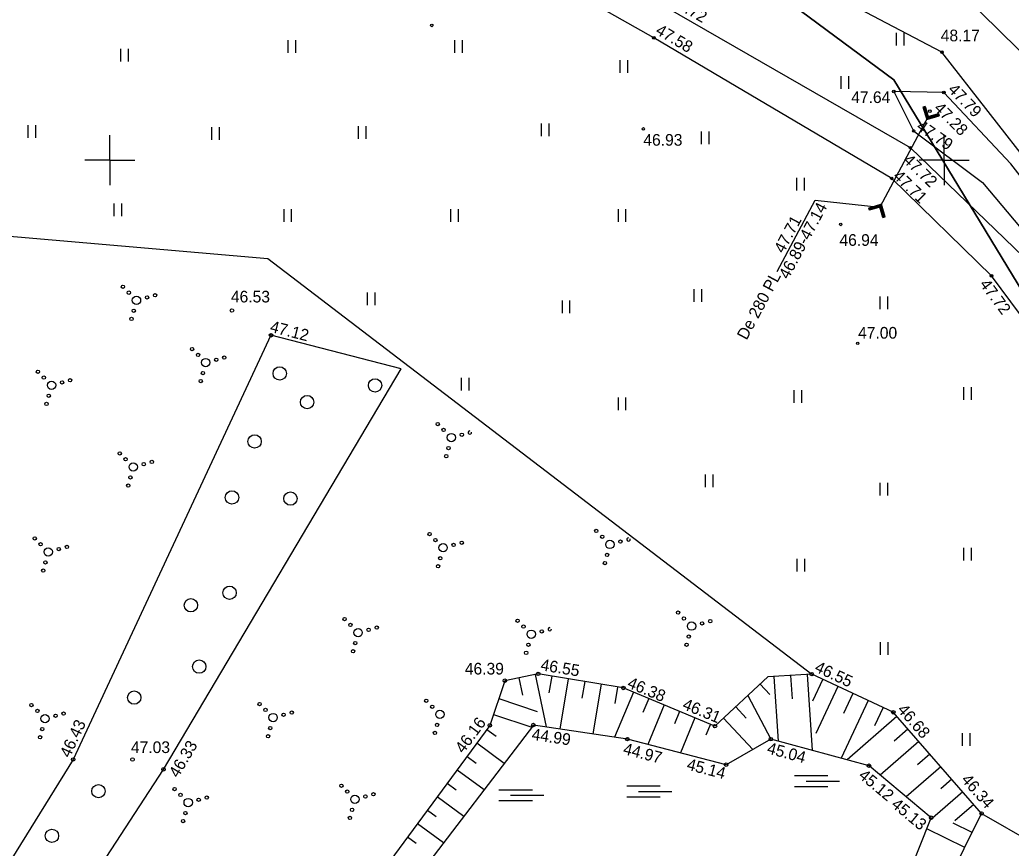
# Model space of a CAD drawing. Extents: x 634183 to 657565, y 6456707 to 6475529.
# Drawn here: x 636844.6 to 636904, y 6460108.7 to 6460158.4 of the extents above; entities that cross this region are included whole.
import ezdxf

# ---------------------------------------------------------------- set-up
doc = ezdxf.new("R2010")
doc.units = 0
for name, color, linetype in [('ABIJOONIS', 7, 'Continuous'), ('HALJASTUS', 7, 'Continuous'), ('KORGUS', 7, 'Continuous'), ('MOOTPIIR', 7, 'Continuous'), ('PIIR', 7, 'Continuous'), ('RELJEEF', 7, 'Continuous'), ('TEE', 7, 'Continuous'), ('TRUUP', 7, 'Continuous'), ('VEEKOGU', 7, 'Continuous'), ('VORK', 7, 'Continuous')]:
    doc.layers.add(name, color=color, linetype=linetype)

msp = doc.modelspace()

# ---------------------------------------------------------------- linework, layer by layer
at = {"layer": 'ABIJOONIS'}
msp.add_lwpolyline([(636889.993, 6460143.325), (636892.283, 6460147.614), (636896.149, 6460147.184)], dxfattribs=at)
at = {"layer": 'HALJASTUS'}
for p, q in [((636897.128, 6460157.647), (636897.128, 6460156.886)), ((636897.583, 6460157.647), (636897.583, 6460156.886)), ((636860.658, 6460157.207), (636860.658, 6460156.445)), ((636861.114, 6460157.207), (636861.114, 6460156.445)), ((636870.658, 6460157.207), (636870.658, 6460156.445)), ((636871.114, 6460157.207), (636871.114, 6460156.445)), ((636850.628, 6460156.683), (636850.628, 6460155.922)), ((636851.083, 6460156.683), (636851.083, 6460155.922)), ((636880.562, 6460156.012), (636880.562, 6460155.251)), ((636881.017, 6460156.012), (636881.017, 6460155.251)), ((636893.813, 6460155.039), (636893.813, 6460154.278)), ((636894.268, 6460155.039), (636894.268, 6460154.278)), ((636845.076, 6460152.113), (636845.076, 6460151.352)), ((636845.531, 6460152.113), (636845.531, 6460151.352)), ((636856.089, 6460151.993), (636856.089, 6460151.232)), ((636856.544, 6460151.993), (636856.544, 6460151.232)), ((636864.885, 6460152.04), (636864.885, 6460151.279)), ((636865.34, 6460152.04), (636865.34, 6460151.279)), ((636875.846, 6460152.207), (636875.846, 6460151.445)), ((636876.301, 6460152.207), (636876.301, 6460151.445)), ((636885.449, 6460151.719), (636885.449, 6460150.958)), ((636885.904, 6460151.719), (636885.904, 6460150.958)), ((636891.164, 6460148.957), (636891.164, 6460148.196)), ((636891.619, 6460148.957), (636891.619, 6460148.196)), ((636850.238, 6460147.403), (636850.238, 6460146.642)), ((636850.693, 6460147.403), (636850.693, 6460146.642)), ((636860.415, 6460147.068), (636860.415, 6460146.307)), ((636860.87, 6460147.068), (636860.87, 6460146.307)), ((636870.415, 6460147.068), (636870.415, 6460146.307)), ((636870.87, 6460147.068), (636870.87, 6460146.307)), ((636880.456, 6460147.068), (636880.456, 6460146.307)), ((636880.911, 6460147.068), (636880.911, 6460146.307)), ((636884.998, 6460142.266), (636884.998, 6460141.505)), ((636885.453, 6460142.266), (636885.453, 6460141.505)), ((636865.415, 6460142.068), (636865.415, 6460141.307)), ((636865.87, 6460142.068), (636865.87, 6460141.307)), ((636896.16, 6460141.828), (636896.16, 6460141.067)), ((636896.615, 6460141.828), (636896.615, 6460141.067)), ((636877.101, 6460141.584), (636877.101, 6460140.823)), ((636877.556, 6460141.584), (636877.556, 6460140.823)), ((636871.057, 6460136.953), (636871.057, 6460136.192)), ((636871.512, 6460136.953), (636871.512, 6460136.192)), ((636901.172, 6460136.393), (636901.172, 6460135.632)), ((636901.627, 6460136.393), (636901.627, 6460135.632)), ((636880.456, 6460135.783), (636880.456, 6460135.022)), ((636880.911, 6460135.783), (636880.911, 6460135.022)), ((636890.993, 6460136.222), (636890.993, 6460135.461)), ((636891.448, 6460136.222), (636891.448, 6460135.461)), ((636885.68, 6460131.153), (636885.68, 6460130.392)), ((636886.135, 6460131.153), (636886.135, 6460130.392)), ((636896.16, 6460130.665), (636896.16, 6460129.904)), ((636896.615, 6460130.665), (636896.615, 6460129.904)), ((636901.172, 6460126.766), (636901.172, 6460126.005)), ((636901.627, 6460126.766), (636901.627, 6460126.005)), ((636891.172, 6460126.108), (636891.172, 6460125.347)), ((636891.627, 6460126.108), (636891.627, 6460125.347)), ((636896.172, 6460121.108), (636896.172, 6460120.347)), ((636896.627, 6460121.108), (636896.627, 6460120.347)), ((636901.083, 6460115.652), (636901.083, 6460114.891)), ((636901.538, 6460115.652), (636901.538, 6460114.891)), ((636891.038, 6460113.1), (636893.043, 6460113.1)), ((636891.733, 6460112.775), (636893.733, 6460112.775)), ((636873.317, 6460112.248), (636875.322, 6460112.248)), ((636874.012, 6460111.923), (636876.012, 6460111.923)), ((636880.983, 6460112.477), (636882.988, 6460112.477)), ((636881.678, 6460112.152), (636883.678, 6460112.152)), ((636891.038, 6460112.45), (636893.043, 6460112.45)), ((636873.317, 6460111.598), (636875.322, 6460111.598)), ((636880.983, 6460111.827), (636882.988, 6460111.827)), ((636902.25, 6460110.83), (636915.529, 6460103.2))]:
    msp.add_line(p, q, dxfattribs=at)
for points in [[(636927.451, 6460134.081), (636913.348, 6460139.341), (636908.204, 6460145.806), (636899.877, 6460156.483), (636885.001, 6460164.299), (636875.909, 6460171.083), (636858.209, 6460171.736), (636843.975, 6460178.423), (636844.613, 6460192.451)], [(636831.513, 6460146.523), (636859.466, 6460144.101), (636892.067, 6460119.185)], [(636859.652, 6460139.507), (636847.792, 6460114.07), (636828.776, 6460083.377), (636814.735, 6460067.144), (636818.541, 6460063.012), (636823.067, 6460065.986), (636832.437, 6460081.573), (636853.21, 6460113.475), (636867.46, 6460137.5), (636859.652, 6460139.507)]]:
    msp.add_lwpolyline(points, dxfattribs=at)
for centre, radius in [((636850.778, 6460142.415), 0.1), ((636851.132, 6460142.061), 0.1), ((636851.591, 6460141.602), 0.25), ((636852.221, 6460141.772), 0.1), ((636852.705, 6460141.902), 0.1), ((636851.422, 6460140.973), 0.1), ((636851.291, 6460140.488), 0.1), ((636854.925, 6460138.682), 0.1), ((636855.279, 6460138.328), 0.1), ((636855.738, 6460137.869), 0.25), ((636856.368, 6460138.038), 0.1), ((636856.852, 6460138.169), 0.1), ((636860.174, 6460137.215), 0.4), ((636845.683, 6460137.32), 0.1), ((636846.037, 6460136.967), 0.1), ((636847.61, 6460136.808), 0.1), ((636855.438, 6460136.755), 0.1), ((636855.569, 6460137.239), 0.1), ((636865.891, 6460136.5), 0.4), ((636846.497, 6460136.507), 0.25), ((636847.126, 6460136.677), 0.1), ((636846.327, 6460135.878), 0.1), ((636861.818, 6460135.5), 0.4), ((636846.196, 6460135.393), 0.1), ((636869.65, 6460134.182), 0.1), ((636870.004, 6460133.829), 0.1), ((636858.674, 6460133.141), 0.4), ((636870.463, 6460133.369), 0.25), ((636871.093, 6460133.539), 0.1), ((636870.294, 6460132.74), 0.1), ((636850.584, 6460132.42), 0.1), ((636850.937, 6460132.067), 0.1), ((636870.163, 6460132.256), 0.1), ((636851.397, 6460131.607), 0.25), ((636852.026, 6460131.777), 0.1), ((636852.511, 6460131.907), 0.1), ((636851.227, 6460130.978), 0.1), ((636851.096, 6460130.493), 0.1), ((636857.316, 6460129.783), 0.4), ((636860.818, 6460129.711), 0.4), ((636845.489, 6460127.325), 0.1), ((636869.16, 6460127.581), 0.1), ((636879.155, 6460127.775), 0.1), ((636879.508, 6460127.421), 0.1), ((636845.842, 6460126.972), 0.1), ((636846.302, 6460126.512), 0.25), ((636846.931, 6460126.682), 0.1), ((636847.416, 6460126.813), 0.1), ((636869.513, 6460127.227), 0.1), ((636869.973, 6460126.767), 0.25), ((636870.602, 6460126.937), 0.1), ((636871.087, 6460127.068), 0.1), ((636879.968, 6460126.962), 0.25), ((636880.597, 6460127.132), 0.1), ((636869.803, 6460126.138), 0.1), ((636879.798, 6460126.333), 0.1), ((636846.132, 6460125.883), 0.1), ((636869.672, 6460125.654), 0.1), ((636879.667, 6460125.848), 0.1), ((636846.002, 6460125.399), 0.1), ((636857.173, 6460124.066), 0.4), ((636854.85, 6460123.315), 0.4), ((636864.065, 6460122.486), 0.1), ((636884.055, 6460122.875), 0.1), ((636884.408, 6460122.521), 0.1), ((636864.419, 6460122.132), 0.1), ((636865.992, 6460121.973), 0.1), ((636874.438, 6460122.39), 0.1), ((636874.791, 6460122.036), 0.1), ((636884.868, 6460122.062), 0.25), ((636885.497, 6460122.231), 0.1), ((636885.982, 6460122.362), 0.1), ((636864.878, 6460121.673), 0.25), ((636865.507, 6460121.842), 0.1), ((636875.251, 6460121.577), 0.25), ((636875.88, 6460121.747), 0.1), ((636884.698, 6460121.432), 0.1), ((636864.708, 6460121.043), 0.1), ((636875.081, 6460120.947), 0.1), ((636884.568, 6460120.948), 0.1), ((636864.578, 6460120.559), 0.1), ((636874.95, 6460120.463), 0.1), ((636855.351, 6460119.635), 0.4), ((636851.456, 6460117.777), 0.4), ((636845.294, 6460117.33), 0.1), ((636858.97, 6460117.391), 0.1), ((636868.965, 6460117.586), 0.1), ((636869.319, 6460117.232), 0.1), ((636845.648, 6460116.977), 0.1), ((636846.108, 6460116.517), 0.25), ((636846.737, 6460116.687), 0.1), ((636847.221, 6460116.818), 0.1), ((636859.324, 6460117.038), 0.1), ((636859.783, 6460116.578), 0.25), ((636860.413, 6460116.748), 0.1), ((636860.897, 6460116.879), 0.1), ((636869.778, 6460116.772), 0.25), ((636859.614, 6460115.949), 0.1), ((636869.609, 6460116.143), 0.1), ((636845.807, 6460115.404), 0.1), ((636845.938, 6460115.888), 0.1), ((636859.483, 6460115.464), 0.1), ((636869.478, 6460115.659), 0.1), ((636849.312, 6460112.167), 0.4), ((636863.871, 6460112.491), 0.1), ((636853.876, 6460112.296), 0.1), ((636854.229, 6460111.943), 0.1), ((636864.224, 6460112.137), 0.1), ((636864.684, 6460111.678), 0.25), ((636865.313, 6460111.847), 0.1), ((636865.797, 6460111.978), 0.1), ((636854.689, 6460111.483), 0.25), ((636855.318, 6460111.653), 0.1), ((636855.802, 6460111.784), 0.1), ((636854.519, 6460110.854), 0.1), ((636864.514, 6460111.048), 0.1), ((636854.388, 6460110.37), 0.1), ((636864.383, 6460110.564), 0.1), ((636846.525, 6460109.487), 0.4)]:
    msp.add_circle(centre, radius, dxfattribs=at)
for centre in [(636871.577, 6460133.67), (636881.082, 6460127.262), (636876.364, 6460121.877)]:
    msp.add_arc(centre, 0.1, 90.81981, 15.8607, dxfattribs=at)
at = {"layer": 'KORGUS'}
for centre, radius in [((636869.29, 6460158.089), 0.0781), ((636882.606, 6460157.348), 0.0781), ((636899.877, 6460156.483), 0.0781), ((636896.984, 6460154.123), 0.0781), ((636899.991, 6460154.06), 0.0781), ((636899.146, 6460152.95), 0.0781), ((636881.975, 6460151.88), 0.0781), ((636898.178, 6460151.759), 0.0781), ((636897.981, 6460150.754), 0.0781), ((636896.861, 6460148.914), 0.0781), ((636893.804, 6460146.155), 0.0781), ((636902.842, 6460143.075), 0.0781), ((636857.313, 6460140.991), 0.105), ((636859.652, 6460139.507), 0.105), ((636894.824, 6460139.024), 0.0781), ((636875.675, 6460119.201), 0.105), ((636892.067, 6460119.185), 0.105), ((636873.673, 6460118.793), 0.105), ((636880.77, 6460118.357), 0.105), ((636896.959, 6460116.898), 0.105), ((636872.774, 6460116.11), 0.105), ((636875.383, 6460116.132), 0.105), ((636886.266, 6460116.066), 0.105), ((636881.018, 6460115.29), 0.105), ((636889.619, 6460115.287), 0.105), ((636847.792, 6460114.07), 0.105), ((636851.352, 6460114.064), 0.105), ((636886.941, 6460113.752), 0.105), ((636895.502, 6460113.691), 0.105), ((636853.21, 6460113.475), 0.105), ((636902.25, 6460110.83), 0.105), ((636899.228, 6460110.575), 0.105)]:
    msp.add_circle(centre, radius, dxfattribs=at)
at = {"layer": 'MOOTPIIR'}
msp.add_lwpolyline([(636593.408, 6460304.842), (636633.415, 6460296.922), (636673.269, 6460247.731), (636682.763, 6460248.42), (636710.75, 6460256.796), (636728.155, 6460256.658), (636781.854, 6460219.572), (636793.471, 6460205.947), (636804.148, 6460204.845), (636825.667, 6460195.394), (636832.033, 6460198.943), (636896.76, 6460164.247), (636927.451, 6460134.081), (636956.512, 6460079.19)], dxfattribs=at)
at = {"layer": 'PIIR'}
msp.add_lwpolyline([(637061.66, 6460439.28), (637012.27, 6460479.05), (636781.77, 6460214.77), (636775.41, 6460208.01), (636802.5, 6460170.59), (636824.66, 6460163.44), (636839.49, 6460164.31), (636863.35, 6460169.68), (636882.31, 6460165.72), (636897, 6460154.82), (636915.12, 6460124.97), (636934.7, 6460086.74), (636939.76, 6460076.23), (636950.91, 6460058.76), (636960.84, 6460052.22), (636971.57, 6460045.16), (636972.2, 6460045.31), (637030.26, 6460116.6), (637098.51, 6460200.39), (636986.99, 6460286.73), (636956.62, 6460255.73), (636933.99, 6460298.52)], close=True, dxfattribs=at)
msp.add_lwpolyline([(636950.91, 6460058.76), (636939.76, 6460076.23), (636934.7, 6460086.74), (636915.12, 6460124.97), (636897, 6460154.82), (636882.31, 6460165.72)], dxfattribs=at)
at = {"layer": 'RELJEEF'}
for p, q in [((636875.499, 6460119.165), (636876.141, 6460116.019)), ((636876.485, 6460119.067), (636876.318, 6460118.059)), ((636889.804, 6460119.041), (636890.05, 6460115.17)), ((636890.802, 6460119.104), (636890.891, 6460117.701)), ((636891.8, 6460119.168), (636892.09, 6460114.617)), ((636874.519, 6460118.965), (636874.732, 6460117.922)), ((636877.471, 6460118.903), (636876.973, 6460115.894)), ((636878.458, 6460118.74), (636878.292, 6460117.742)), ((636879.444, 6460118.577), (636878.951, 6460115.599)), ((636888.972, 6460118.592), (636889.558, 6460117.964)), ((636892.73, 6460118.875), (636892.118, 6460117.564)), ((636893.636, 6460118.451), (636892.317, 6460115.629)), ((636881.376, 6460118.105), (636880.25, 6460115.405)), ((636880.431, 6460118.413), (636880.267, 6460117.426)), ((636888.241, 6460117.909), (636889.619, 6460115.287)), ((636894.542, 6460118.028), (636893.979, 6460116.822)), ((636873.312, 6460117.716), (636875.6, 6460116.949)), ((636882.299, 6460117.72), (636881.952, 6460116.889)), ((636883.222, 6460117.335), (636882.237, 6460114.973)), ((636895.448, 6460117.604), (636893.831, 6460114.144)), ((636872.994, 6460116.768), (636875.283, 6460116.001)), ((636884.145, 6460116.95), (636883.835, 6460116.207)), ((636887.51, 6460117.227), (636888.148, 6460116.543)), ((636897.177, 6460116.648), (636894.194, 6460114.046)), ((636896.354, 6460117.181), (636895.839, 6460116.08)), ((636885.068, 6460116.565), (636884.193, 6460114.466)), ((636885.991, 6460116.181), (636885.717, 6460115.524)), ((636886.779, 6460116.545), (636888.534, 6460114.665)), ((636872.592, 6460115.863), (636873.143, 6460115.457)), ((636897.835, 6460115.894), (636897.008, 6460115.173)), ((636871.999, 6460115.058), (636873.639, 6460113.849)), ((636898.492, 6460115.14), (636896.18, 6460113.124)), ((636899.149, 6460114.386), (636898.418, 6460113.749)), ((636871.405, 6460114.253), (636871.947, 6460113.854)), ((636870.812, 6460113.449), (636872.425, 6460112.26)), ((636899.806, 6460113.633), (636897.733, 6460111.825)), ((636870.219, 6460112.644), (636870.751, 6460112.251)), ((636900.463, 6460112.879), (636899.812, 6460112.311)), ((636901.121, 6460112.125), (636899.167, 6460110.422)), ((636869.625, 6460111.839), (636871.21, 6460110.67)), ((636901.778, 6460111.372), (636900.638, 6460110.378)), ((636869.032, 6460111.034), (636869.555, 6460110.648)), ((636868.438, 6460110.229), (636869.996, 6460109.081)), ((636901.681, 6460109.682), (636900.547, 6460110.244)), ((636902.125, 6460110.578), (636902.125, 6460110.578)), ((636901.237, 6460108.786), (636898.964, 6460109.912)), ((636867.845, 6460109.424), (636868.36, 6460109.045))]:
    msp.add_line(p, q, dxfattribs=at)
for points in [[(636813.477, 6460006.819), (636822.368, 6460024.758), (636855.008, 6460054.557), (636889.041, 6460090.12), (636895.008, 6460096.22), (636902.25, 6460110.83), (636896.959, 6460116.898), (636892.067, 6460119.185), (636889.428, 6460119.017), (636886.266, 6460116.066), (636880.77, 6460118.357), (636875.675, 6460119.201), (636873.673, 6460118.793), (636872.774, 6460116.11), (636839.472, 6460070.937)], [(636811.954, 6460006.288), (636821.894, 6460025.053), (636853.884, 6460055.045), (636888.291, 6460090.584), (636893.814, 6460096.963), (636899.228, 6460110.575), (636895.502, 6460113.691), (636889.619, 6460115.287), (636886.941, 6460113.752), (636881.018, 6460115.29), (636875.383, 6460116.132), (636840.096, 6460069.945), (636836.572, 6460068.463)]]:
    msp.add_lwpolyline(points, dxfattribs=at)
at = {"layer": 'TEE'}
for points in [[(636919.908, 6460121.405), (636911.5, 6460134.546), (636904.768, 6460144.209), (636897.981, 6460150.754), (636883.328, 6460159.188), (636871.788, 6460166.153), (636854.088, 6460169.461), (636840.589, 6460174.247), (636829.757, 6460178.838), (636815.889, 6460184.952), (636799.304, 6460194.631), (636789.907, 6460201.655), (636776.168, 6460213.023), (636757.946, 6460223.79)], [(636917.927, 6460120.561), (636909.917, 6460133.558), (636902.842, 6460143.075), (636896.861, 6460148.914), (636882.606, 6460157.348), (636871.381, 6460163.708), (636853.294, 6460167.65), (636839.832, 6460172.617), (636829.053, 6460177.178), (636815.148, 6460183.295), (636798.209, 6460193.403), (636788.97, 6460200.086), (636774.995, 6460211.431), (636757.167, 6460222.186)]]:
    msp.add_lwpolyline(points, dxfattribs=at)
at = {"layer": 'TRUUP'}
for p, q in [((636898.869, 6460153.232), (636898.733, 6460153.191)), ((636898.733, 6460153.191), (636898.959, 6460152.446)), ((636898.761, 6460153.2), (636898.75, 6460153.135)), ((636898.788, 6460153.208), (636898.766, 6460153.082)), ((636898.815, 6460153.216), (636898.782, 6460153.029)), ((636898.841, 6460153.224), (636898.798, 6460152.976)), ((636898.801, 6460153.212), (636899.007, 6460152.535)), ((636898.868, 6460153.232), (636898.814, 6460152.923)), ((636898.885, 6460153.181), (636898.831, 6460152.87)), ((636898.901, 6460153.128), (636898.847, 6460152.816)), ((636898.917, 6460153.075), (636898.863, 6460152.763)), ((636898.869, 6460153.232), (636899.054, 6460152.624)), ((636898.933, 6460153.022), (636898.879, 6460152.71)), ((636898.949, 6460152.969), (636898.895, 6460152.657)), ((636898.965, 6460152.915), (636898.911, 6460152.604)), ((636899.054, 6460152.624), (636896.149, 6460147.184)), ((636898.982, 6460152.862), (636898.928, 6460152.551)), ((636898.998, 6460152.809), (636898.944, 6460152.497)), ((636898.959, 6460152.446), (636899.704, 6460152.673)), ((636899.014, 6460152.756), (636898.96, 6460152.447)), ((636899.03, 6460152.703), (636898.987, 6460152.455)), ((636899.007, 6460152.535), (636899.683, 6460152.741)), ((636899.046, 6460152.65), (636899.014, 6460152.463)), ((636899.068, 6460152.628), (636899.041, 6460152.471)), ((636899.054, 6460152.624), (636899.662, 6460152.809)), ((636899.095, 6460152.636), (636899.067, 6460152.479)), ((636899.121, 6460152.644), (636899.094, 6460152.487)), ((636899.148, 6460152.653), (636899.121, 6460152.496)), ((636899.175, 6460152.661), (636899.148, 6460152.504)), ((636899.202, 6460152.669), (636899.175, 6460152.512)), ((636899.229, 6460152.677), (636899.201, 6460152.52)), ((636899.255, 6460152.685), (636899.228, 6460152.528)), ((636899.282, 6460152.693), (636899.255, 6460152.536)), ((636899.309, 6460152.701), (636899.282, 6460152.544)), ((636899.336, 6460152.71), (636899.308, 6460152.553)), ((636899.363, 6460152.718), (636899.335, 6460152.561)), ((636899.389, 6460152.726), (636899.362, 6460152.569)), ((636899.416, 6460152.734), (636899.389, 6460152.577)), ((636899.443, 6460152.742), (636899.416, 6460152.585)), ((636899.47, 6460152.75), (636899.442, 6460152.593)), ((636899.496, 6460152.758), (636899.469, 6460152.601)), ((636899.523, 6460152.767), (636899.496, 6460152.609)), ((636899.55, 6460152.775), (636899.523, 6460152.618)), ((636899.577, 6460152.783), (636899.55, 6460152.626)), ((636899.604, 6460152.791), (636899.576, 6460152.634)), ((636899.63, 6460152.799), (636899.603, 6460152.642)), ((636899.657, 6460152.807), (636899.63, 6460152.65)), ((636899.675, 6460152.766), (636899.657, 6460152.658)), ((636899.662, 6460152.809), (636899.704, 6460152.673)), ((636899.692, 6460152.713), (636899.683, 6460152.666)), ((636896.244, 6460147.362), (636895.499, 6460147.135)), ((636895.541, 6460146.999), (636895.499, 6460147.135)), ((636895.511, 6460147.095), (636895.52, 6460147.142)), ((636896.196, 6460147.273), (636895.52, 6460147.067)), ((636895.528, 6460147.042), (636895.546, 6460147.15)), ((636896.149, 6460147.184), (636895.541, 6460146.999)), ((636895.546, 6460147.001), (636895.573, 6460147.158)), ((636895.573, 6460147.009), (636895.6, 6460147.166)), ((636895.599, 6460147.017), (636895.627, 6460147.174)), ((636895.626, 6460147.025), (636895.653, 6460147.182)), ((636895.653, 6460147.033), (636895.68, 6460147.19)), ((636895.68, 6460147.041), (636895.707, 6460147.199)), ((636895.707, 6460147.05), (636895.734, 6460147.207)), ((636895.733, 6460147.058), (636895.761, 6460147.215)), ((636895.76, 6460147.066), (636895.787, 6460147.223)), ((636895.787, 6460147.074), (636895.814, 6460147.231)), ((636895.814, 6460147.082), (636895.841, 6460147.239)), ((636895.84, 6460147.09), (636895.868, 6460147.247)), ((636895.867, 6460147.098), (636895.895, 6460147.255)), ((636895.894, 6460147.107), (636895.921, 6460147.264)), ((636895.921, 6460147.115), (636895.948, 6460147.272)), ((636895.948, 6460147.123), (636895.975, 6460147.28)), ((636895.974, 6460147.131), (636896.002, 6460147.288)), ((636896.001, 6460147.139), (636896.028, 6460147.296)), ((636896.028, 6460147.147), (636896.055, 6460147.304)), ((636896.055, 6460147.155), (636896.082, 6460147.312)), ((636896.082, 6460147.164), (636896.109, 6460147.321)), ((636896.108, 6460147.172), (636896.136, 6460147.329)), ((636896.135, 6460147.18), (636896.162, 6460147.337)), ((636896.334, 6460146.576), (636896.149, 6460147.184)), ((636896.157, 6460147.158), (636896.189, 6460147.345)), ((636896.173, 6460147.105), (636896.216, 6460147.353)), ((636896.189, 6460147.052), (636896.243, 6460147.361)), ((636896.402, 6460146.596), (636896.196, 6460147.273)), ((636896.205, 6460146.999), (636896.259, 6460147.311)), ((636896.221, 6460146.946), (636896.275, 6460147.257)), ((636896.238, 6460146.893), (636896.292, 6460147.204)), ((636896.47, 6460146.617), (636896.244, 6460147.362)), ((636896.254, 6460146.839), (636896.308, 6460147.151)), ((636896.27, 6460146.786), (636896.324, 6460147.098)), ((636896.286, 6460146.733), (636896.34, 6460147.045)), ((636896.302, 6460146.68), (636896.356, 6460146.992)), ((636896.318, 6460146.627), (636896.372, 6460146.938)), ((636896.334, 6460146.576), (636896.47, 6460146.617)), ((636896.335, 6460146.576), (636896.389, 6460146.885)), ((636896.362, 6460146.584), (636896.405, 6460146.832)), ((636896.388, 6460146.592), (636896.421, 6460146.779)), ((636896.415, 6460146.6), (636896.437, 6460146.726)), ((636896.442, 6460146.608), (636896.453, 6460146.673))]:
    msp.add_line(p, q, dxfattribs=at)
at = {"layer": 'VEEKOGU'}
msp.add_lwpolyline([(636938.292, 6460078.331), (636939.142, 6460078.136), (636939.341, 6460079.013), (636933.283, 6460096.407), (636922.559, 6460122.497), (636914.014, 6460135.349), (636907.531, 6460145.234), (636903.999, 6460149.782), (636899.991, 6460154.06), (636896.984, 6460154.123), (636898.178, 6460151.759), (636902.302, 6460148.661), (636905.675, 6460144.648), (636912.325, 6460134.459), (636920.663, 6460121.42), (636930.996, 6460095.759)], close=True, dxfattribs=at)
at = {"layer": 'VORK'}
for p, q in [((636850, 6460150), (636850, 6460151.5)), ((636900, 6460150), (636900, 6460151.5)), ((636850, 6460150), (636848.5, 6460150)), ((636850, 6460150), (636851.5, 6460150)), ((636850, 6460150), (636850, 6460148.5)), ((636900, 6460150), (636898.5, 6460150)), ((636900, 6460150), (636901.5, 6460150)), ((636900, 6460150), (636900, 6460148.5))]:
    msp.add_line(p, q, dxfattribs=at)

# ---------------------------------------------------------------- texts
at = {"layer": 'ABIJOONIS'}
for s, p in [('46.89-47.14', (636890.667, 6460142.818)), ('47.71', (636890.38, 6460144.37)), ('De 280 PL', (636888.164, 6460139.176))]:
    msp.add_text(s, height=0.7, rotation=61.89746, dxfattribs=at).set_placement(p)
at = {"layer": 'KORGUS'}
for s, rotation, p in [('47.72', 330.07605, (636883.503, 6460159.384)), ('47.58', 329.38923, (636882.652, 6460157.61)), ('47.79', 314.01671, (636900.191, 6460154.198)), ('47.28', 314.95681, (636899.348, 6460153.071)), ('47.79', 325.40329, (636898.294, 6460151.888)), ('47.72', 316.03991, (636897.495, 6460149.944)), ('47.71', 315.68829, (636896.896, 6460148.985)), ('47.72', 306.62735, (636902.097, 6460142.559)), ('47.12', 345.58339, (636859.55, 6460139.721)), ('46.55', 350.59422, (636875.779, 6460119.421)), ('46.55', 334.94401, (636892.187, 6460119.369)), ('46.38', 337.37125, (636880.96, 6460118.404)), ('46.31', 337.7624, (636884.266, 6460117.115)), ('46.68', 311.08684, (636897.161, 6460117.026)), ('46.43', 65.00272, (636847.588, 6460114.122)), ('46.16', 53.60198, (636871.189, 6460114.383)), ('44.99', 351.50156, (636875.248, 6460115.251)), ('46.33', 59.3272, (636854.083, 6460112.92)), ('44.97', 345.44373, (636880.718, 6460114.404)), ('45.04', 344.82155, (636889.342, 6460114.446)), ('45.14', 345.44373, (636884.532, 6460113.47)), ('45.12', 320.09475, (636894.823, 6460113.019)), ('46.34', 311.08684, (636900.991, 6460112.827)), ('45.13', 320.09475, (636896.788, 6460111.278))]:
    msp.add_text(s, height=0.7, rotation=rotation, dxfattribs=at).set_placement(p)
for s, p in [('48.17', (636899.804, 6460157.134)), ('47.64', (636894.437, 6460153.434)), ('46.93', (636881.975, 6460150.874)), ('46.94', (636893.731, 6460144.869)), ('46.53', (636857.251, 6460141.474)), ('47.00', (636894.848, 6460139.304)), ('46.39', (636871.274, 6460119.162)), ('47.03', (636851.258, 6460114.453))]:
    msp.add_text(s, height=0.7, dxfattribs=at).set_placement(p)

doc.saveas('drawing.dxf')
